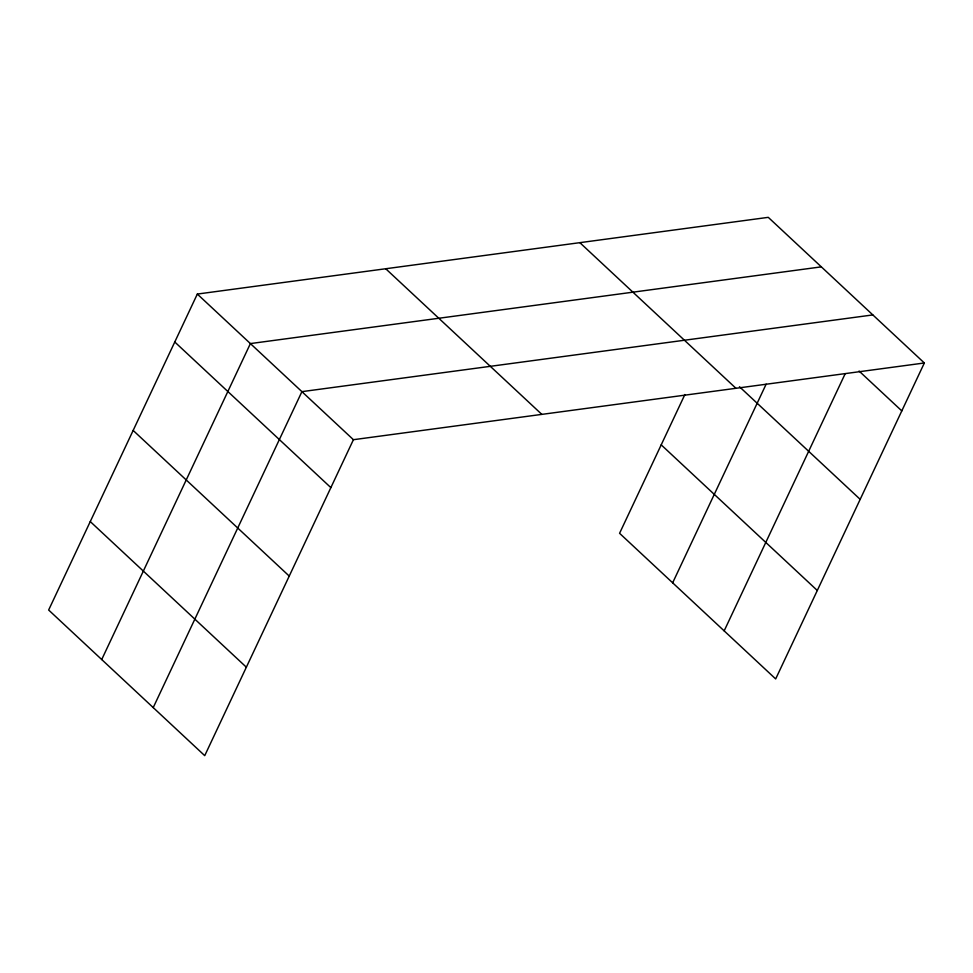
<?xml version="1.0" encoding="UTF-8"?>
<svg xmlns="http://www.w3.org/2000/svg" width="973" height="973" viewBox="0 0 973 973"><rect width="100%" height="100%" fill="white"/><g stroke="black" fill="none" stroke-linecap="round" stroke-linejoin="round"><path stroke-width="1.46" d="M924.35 362.978L768.269 217.344L197.324 294.065L48.65 610.022L204.731 755.656L353.418 439.699L924.35 362.978L775.676 678.935L619.582 533.301L684.895 394.527M101.715 659.536L250.402 343.578L821.334 266.857M153.223 707.59L301.91 391.645L872.842 314.924M672.659 582.815L766.128 384.189M724.167 630.869L845.172 373.729M859.062 371.029L901.801 410.898M739.468 386.731L860.181 499.356M579.859 242.666L735.941 388.288M661.214 444.856L817.296 590.477M385.734 268.755L541.827 414.376M197.324 294.065L353.418 439.699M174.775 341.997L330.856 487.619M133.155 430.443L289.236 576.077M90.27 521.577L246.351 667.198"/></g></svg>
